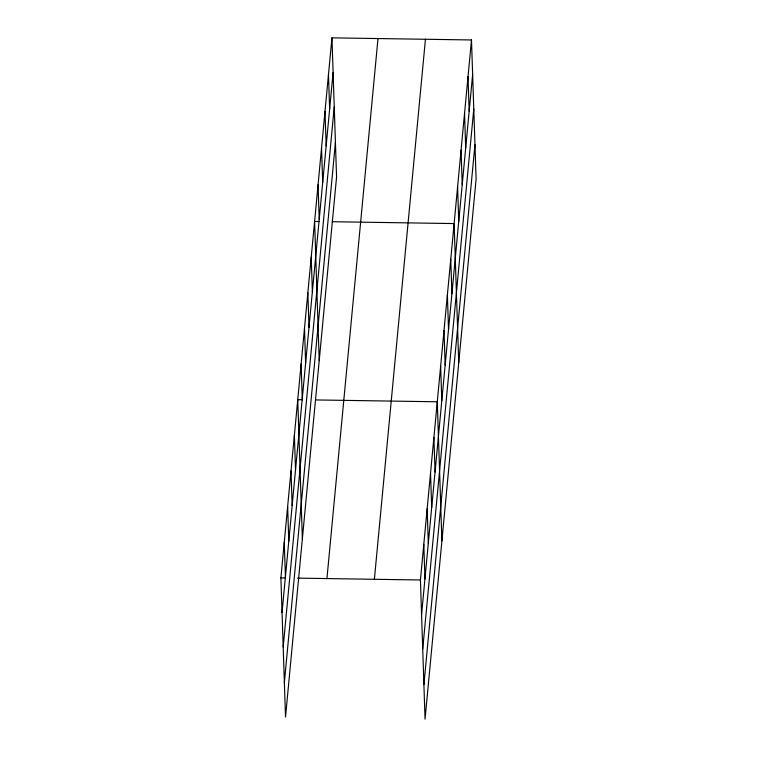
<?xml version="1.0" encoding="UTF-8"?>
<svg xmlns="http://www.w3.org/2000/svg" width="757" height="757" viewBox="0 0 757 757"><rect width="100%" height="100%" fill="white"/><g stroke="black" fill="none" stroke-linecap="round" stroke-linejoin="round"><path stroke-width="1.14" d="M331.954 37.85L336.572 177.015L285.512 717.04L280.894 577.875L331.954 37.85L471.488 39.96L476.106 179.125L425.046 719.15L420.428 579.985L471.488 39.96M282.049 612.47L333.099 72.445M283.194 646.98L334.244 106.955M284.367 682.53L335.427 142.505M326.939 578.566L377.998 38.55M374.384 579.285L425.443 39.269M421.573 614.58L472.633 74.555M422.718 649.09L473.778 109.065M423.901 684.64L474.961 144.615M319.322 221.527L314.6 221.46L319.208 360.625M332.304 221.725L454.124 223.57L458.742 362.735M302.469 399.734L297.747 399.668L302.365 538.833M315.461 399.933L437.281 401.778L441.899 540.943M280.894 577.875L285.616 577.941M297.425 578.121L420.428 579.985M468.015 76.684L469.16 111.279M464.543 113.408L465.687 148.003M461.07 150.132L462.215 184.727M457.597 186.847L458.742 221.441M450.756 259.216L451.901 293.811M447.387 294.852L448.532 329.446M444.018 330.497L445.163 365.092M440.65 366.133L441.795 400.737M433.912 437.423L435.057 472.018M430.534 473.059L431.689 507.654M427.166 508.704L428.32 543.299M423.797 544.34L424.951 578.944M328.481 74.574L329.626 109.169M325.008 111.288L326.153 145.893M321.536 148.012L322.69 182.607M318.063 184.736L319.217 219.331M311.222 257.096L312.376 291.691M307.853 292.741L309.007 327.336M304.484 328.387L305.629 362.982M301.116 364.022L302.261 398.617M294.378 435.303L295.523 469.898M291.01 470.949L292.155 505.544M287.641 506.594L288.786 541.189M284.272 542.23L285.417 576.825"/></g></svg>
